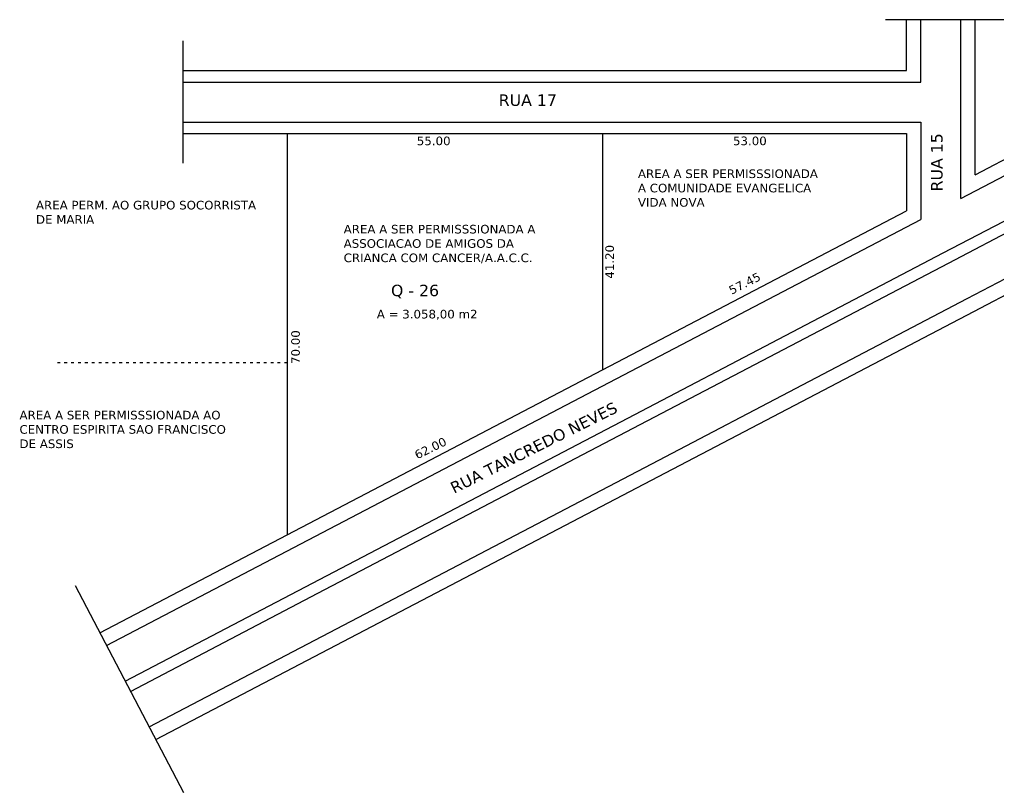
# Model space of a CAD drawing. Header units: millimetres. Extents: x 562 to 1062, y -27 to 300.
# Drawn here: x 795.5 to 966.2, y 29 to 163.8 of the extents above; entities that cross this region are included whole.
import ezdxf

# ---------------------------------------------------------------- set-up
doc = ezdxf.new("R2010")
doc.units = ezdxf.units.MM
doc.header["$LTSCALE"] = 0.04
doc.linetypes.add('ACAD_ISO03W100', pattern=[30, 12, -18])
for name, color, linetype in [('01', 1, 'Continuous'), ('CALCADA', 4, 'Continuous'), ('RUAS', 5, 'Continuous'), ('TERRENO', 30, 'Continuous'), ('TEXTO', 2, 'Continuous'), ('TRACEJADO', 7, 'ACAD_ISO03W100')]:
    doc.layers.add(name, color=color, linetype=linetype)
doc.styles.get("Standard").update_dxf_attribs({"font": 'arial.ttf'})

msp = doc.modelspace()

# ---------------------------------------------------------------- linework, layer by layer
at = {"layer": '01'}
for p, q in [((946.506, 163.806), (967.379, 163.806)), ((823.962, 160.107), (823.962, 138.745)), ((805.138, 65.096), (824.046, 28.986))]:
    msp.add_line(p, q, dxfattribs=at)
at = {"layer": 'CALCADA'}
for p, q in [((952.647, 152.91), (952.647, 163.806)), ((959.647, 132.615), (959.647, 163.806)), ((823.962, 152.91), (897.147, 152.91)), ((897.147, 152.91), (952.647, 152.91)), ((823.962, 145.91), (897.147, 145.91)), ((897.147, 145.91), (952.647, 145.91)), ((952.647, 145.91), (952.647, 128.949)), ((959.647, 132.615), (975.095, 140.704)), ((956.553, 123.094), (978.342, 134.503)), ((957.481, 121.322), (979.27, 132.731)), ((898.306, 100.495), (952.647, 128.949)), ((960.728, 115.121), (982.517, 126.53)), ((901.553, 94.294), (956.553, 123.094)), ((902.481, 92.522), (957.481, 121.322)), ((905.728, 86.321), (960.728, 115.121)), ((843.306, 71.695), (898.306, 100.495)), ((846.553, 65.494), (901.553, 94.294)), ((847.481, 63.722), (902.481, 92.522)), ((850.728, 57.521), (905.728, 86.321)), ((810.639, 54.589), (843.306, 71.695)), ((813.887, 48.388), (846.553, 65.494)), ((814.814, 46.616), (847.481, 63.722)), ((818.062, 40.415), (850.728, 57.521))]:
    msp.add_line(p, q, dxfattribs=at)
at = {"layer": 'RUAS'}
for p, q in [((950.147, 154.91), (950.147, 163.806)), ((962.147, 136.746), (962.147, 163.806)), ((823.962, 154.91), (897.147, 154.91)), ((897.147, 154.91), (950.147, 154.91)), ((823.962, 143.91), (897.147, 143.91)), ((897.147, 143.91), (950.147, 143.91)), ((950.147, 143.91), (950.147, 130.462)), ((962.147, 136.746), (973.935, 142.919)), ((897.147, 102.71), (950.147, 130.462)), ((961.888, 112.906), (983.677, 124.315)), ((906.888, 84.106), (961.888, 112.906)), ((842.147, 73.91), (897.147, 102.71)), ((851.888, 55.306), (906.888, 84.106)), ((809.48, 56.804), (842.147, 73.91)), ((819.221, 38.2), (851.888, 55.306))]:
    msp.add_line(p, q, dxfattribs=at)
at = {"layer": 'TERRENO'}
for p, q in [((842.147, 143.91), (842.147, 73.91)), ((897.147, 143.91), (897.147, 102.71))]:
    msp.add_line(p, q, dxfattribs=at)
at = {"layer": 'TRACEJADO'}
msp.add_line((842.147, 103.91), (801.631, 103.91), dxfattribs=at)

# ---------------------------------------------------------------- texts
at = {"layer": '01', "char_height": 1.5, "width": 33.0293, "attachment_point": 1}
for s, insert in [('{\\fVerdana|b0|i0|c0|p34;55.00}', (864.751, 143.395)), ('{\\fVerdana|b0|i0|c0|p34;53.00}', (919.892, 143.395))]:
    msp.add_mtext(s, dxfattribs=dict(at, insert=insert))
for s, insert, rotation in [('{\\fVerdana|b0|i0|c0|p34;41.20}', (897.628, 118.607), 90), ('{\\fVerdana|b0|i0|c0|p34;57.45}', (918.973, 117.13), 26.86857), ('{\\fVerdana|b0|i0|c0|p34;70.00}', (842.844, 103.728), 90), ('{\\fVerdana|b0|i0|c0|p34;62.00}', (864.165, 88.425), 26.18246)]:
    msp.add_mtext(s, dxfattribs=dict(at, insert=insert, rotation=rotation))
at = {"layer": 'TEXTO', "attachment_point": 1}
for s, insert, char_height, width in [('{\\fVerdana|b0|i0|c0|p34;RUA 17}', (879.03, 150.75), 2, 33.0293), ('{\\fVerdana|b0|i0|c0|p34;AREA A SER PERMISSSIONADA A COMUNIDADE EVANGELICA VIDA NOVA}', (903.319, 137.666), 1.5, 33.0293), ('{\\fVerdana|b0|i0|c0|p34;AREA PERM. AO GRUPO SOCORRISTA DE MARIA}', (798.323, 132.187), 1.5, 38.7739), ('{\\fVerdana|b0|i0|c0|p34;AREA A SER PERMISSSIONADA A ASSOCIACAO DE AMIGOS DA CRIANCA COM CANCER/A.A.C.C.}', (851.99, 127.995), 1.5, 38.77386), ('{\\fVerdana|b0|i0|c0|p34;Q - 26}', (860.248, 117.554), 2, 33.0293), ('{\\fVerdana|b0|i0|c0|p34;A = 3.058,00 m2}', (857.772, 113.172), 1.5, 33.0293), ('{\\fVerdana|b0|i0|c0|p34;AREA A SER PERMISSSIONADA AO CENTRO ESPIRITA SAO FRANCISCO DE ASSIS}', (795.452, 95.559), 1.5, 38.7739)]:
    msp.add_mtext(s, dxfattribs=dict(at, insert=insert, char_height=char_height, width=width))
at = {"layer": 'TEXTO', "char_height": 2, "width": 33.0293, "attachment_point": 1}
for s, insert, rotation in [('{\\fVerdana|b0|i0|c0|p34;RUA 15}', (954.439, 133.822), 90), ('{\\fVerdana|b0|i0|c0|p34;RUA TANCREDO NEVES}', (870.342, 82.855), 26.54395)]:
    msp.add_mtext(s, dxfattribs=dict(at, insert=insert, rotation=rotation))

doc.saveas('drawing.dxf')
